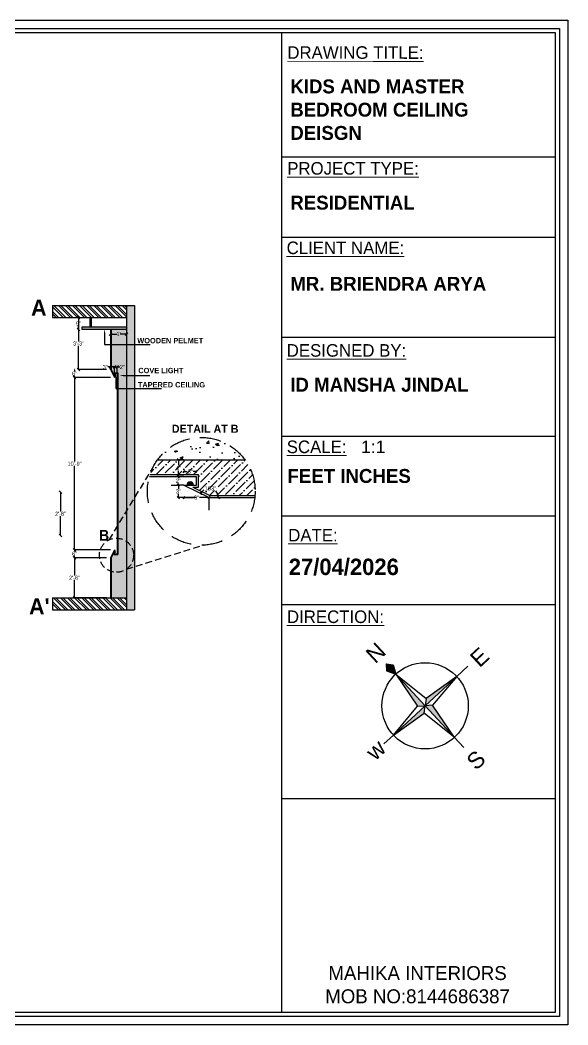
# Model space of a CAD drawing. Header units: inches. Extents: x 9636 to 21597, y -10243 to 557.
# Drawn here: x 11667 to 12077, y -5729 to -4977 of the extents above; entities that cross this region are included whole.
import ezdxf
from ezdxf import colors
from ezdxf.entities.mleader import LeaderData, LeaderLine
from ezdxf.math import Vec2, Vec3

# ---------------------------------------------------------------- set-up
doc = ezdxf.new("R2010")
doc.units = ezdxf.units.IN
doc.header["$MEASUREMENT"] = 0
doc.linetypes.add('DASHED', pattern=[0.75, 0.5, -0.25])
for name, color, linetype in [('ELE', 5, 'Continuous'), ('FUR', 42, 'Continuous'), ('IEL-HATCH-002', 7, 'Continuous')]:
    doc.layers.add(name, color=color, linetype=linetype)
doc.layers.add('FURNI', color=140, linetype='Continuous', lineweight=18)
doc.styles.add('HEMI', font='stylu.ttf')
doc.styles.add('regular', font='swissl.ttf')
doc.styles.get("Standard").update_dxf_attribs({"font": 'arial.ttf'})
doc.dimstyles.get("Standard").update_dxf_attribs({"dimtxt": 0.18, "dimasz": 0.18, "dimexe": 0.18, "dimexo": 0.0625, "dimgap": 0.09, "dimtad": 0, "dimtih": 1, "dimtoh": 1, "dimdec": 0, "dimzin": 0, "dimdsep": 46, "dimlunit": 4, "dimtxsty": 'Standard', "dimcen": 0.09, "dimadec": 0, "dimazin": 0, "dimtfac": 1, "dimtdec": 0, "dimtofl": 0, "dimtmove": 0, "dimatfit": 3, "dimfxl": 1, "dimtolj": 1, "dimtzin": 0, "dimarcsym": 0})

# ---------------------------------------------------------------- blocks, each defined once
blk = doc.blocks.new('_Oblique')
at = {"color": 0, "linetype": 'ByBlock', "lineweight": -2}
blk.add_line((-0.5, -0.5), (0.5, 0.5), dxfattribs=at)
blk = doc.blocks.new('*D179')
at = {"color": 254, "lineweight": -2, "transparency": 16777216}
for p, q in [((11710.72, -5199.41), (11710.75, -5199.41)), ((11710.72, -5208.41), (11710.75, -5208.41))]:
    blk.add_line(p, q, dxfattribs=at)
at = {"color": 5, "lineweight": -2, "transparency": 16777216}
for p, q in [((11710.93, -5199.41), (11710.93, -5202.27)), ((11710.93, -5208.41), (11710.93, -5205.55))]:
    blk.add_line(p, q, dxfattribs=at)
at = {"layer": 'Defpoints', "color": 0, "transparency": 16777216}
for p in [(11710.93, -5199.41), (11713.72, -5199.41), (11713.72, -5208.41)]:
    blk.add_point(p, dxfattribs=at)
at = {"color": 5, "lineweight": -2, "transparency": 16777216, "xscale": 2, "yscale": 2, "zscale": 2}
for p, rotation in [((11710.93, -5199.41), 90), ((11710.93, -5208.41), 270)]:
    blk.add_blockref('_Oblique', p, dxfattribs=dict(at, rotation=rotation))
at = {"color": 5, "transparency": 16777216, "insert": (11710.93, -5203.91), "char_height": 3, "attachment_point": 5, "style": 'HEMI'}
blk.add_mtext('\\A1;9"', dxfattribs=at)
blk = doc.blocks.new('*D180')
at = {"color": 254, "lineweight": -2, "transparency": 16777216}
for p, q in [((11710.72, -5199.41), (11710.75, -5199.41)), ((11731.85, -5238.41), (11710.75, -5238.41))]:
    blk.add_line(p, q, dxfattribs=at)
at = {"color": 5, "lineweight": -2, "transparency": 16777216}
for p, q in [((11710.93, -5199.41), (11710.93, -5217.26)), ((11710.93, -5238.41), (11710.93, -5220.55))]:
    blk.add_line(p, q, dxfattribs=at)
at = {"layer": 'Defpoints', "color": 0, "transparency": 16777216}
for p in [(11713.72, -5199.41), (11710.93, -5238.41), (11734.85, -5238.41)]:
    blk.add_point(p, dxfattribs=at)
at = {"color": 5, "lineweight": -2, "transparency": 16777216, "xscale": 2, "yscale": 2, "zscale": 2}
for p, rotation in [((11710.93, -5199.41), 90), ((11710.93, -5238.41), 270)]:
    blk.add_blockref('_Oblique', p, dxfattribs=dict(at, rotation=rotation))
at = {"color": 5, "transparency": 16777216, "insert": (11710.93, -5218.91), "char_height": 3, "attachment_point": 5, "style": 'HEMI'}
blk.add_mtext('\\A1;3\'-3"', dxfattribs=at)
blk = doc.blocks.new('*D181')
at = {"color": 0, "lineweight": -2, "transparency": 16777216}
for p, q in [((11707.97, -5238.41), (11707.75, -5238.41)), ((11707.97, -5244.41), (11707.75, -5244.41))]:
    blk.add_line(p, q, dxfattribs=at)
at = {"color": 5, "lineweight": -2, "transparency": 16777216}
for p, q in [((11707.93, -5238.59), (11707.93, -5239.76)), ((11707.93, -5244.23), (11707.93, -5243.05))]:
    blk.add_line(p, q, dxfattribs=at)
at = {"color": 5, "transparency": 16777216}
for points in [[(11707.9, -5238.59), (11707.96, -5238.59), (11707.93, -5238.41)], [(11707.9, -5244.23), (11707.96, -5244.23), (11707.93, -5244.41)]]:
    blk.add_solid(points, dxfattribs=at)
at = {"layer": 'Defpoints', "color": 0, "transparency": 16777216}
for p in [(11734.85, -5238.41), (11707.93, -5244.41), (11737.85, -5244.41)]:
    blk.add_point(p, dxfattribs=at)
at = {"color": 5, "transparency": 16777216, "insert": (11707.93, -5241.41), "char_height": 3, "attachment_point": 5, "style": 'HEMI'}
blk.add_mtext('\\A1;6"', dxfattribs=at)
blk = doc.blocks.new('*D182')
at = {"color": 254, "lineweight": -2, "transparency": 16777216}
for p, q in [((11734.85, -5244.41), (11707.75, -5244.41)), ((11734.85, -5373.41), (11707.75, -5373.41))]:
    blk.add_line(p, q, dxfattribs=at)
at = {"color": 5, "lineweight": -2, "transparency": 16777216}
for p, q in [((11707.93, -5244.41), (11707.93, -5307.26)), ((11707.93, -5373.41), (11707.93, -5310.56))]:
    blk.add_line(p, q, dxfattribs=at)
at = {"layer": 'Defpoints', "color": 0, "transparency": 16777216}
for p in [(11737.85, -5244.41), (11707.93, -5373.41), (11737.85, -5373.41)]:
    blk.add_point(p, dxfattribs=at)
at = {"color": 5, "lineweight": -2, "transparency": 16777216, "xscale": 2, "yscale": 2, "zscale": 2}
for p, rotation in [((11707.93, -5244.41), 90), ((11707.93, -5373.41), 270)]:
    blk.add_blockref('_Oblique', p, dxfattribs=dict(at, rotation=rotation))
at = {"color": 5, "transparency": 16777216, "insert": (11707.93, -5308.91), "char_height": 3, "attachment_point": 5, "style": 'HEMI'}
blk.add_mtext('\\A1;10\'-9"', dxfattribs=at)
blk = doc.blocks.new('*D183')
at = {"color": 254, "lineweight": -2, "transparency": 16777216}
for p, q in [((11734.85, -5373.41), (11707.75, -5373.41)), ((11731.85, -5379.41), (11707.75, -5379.41))]:
    blk.add_line(p, q, dxfattribs=at)
at = {"color": 5, "lineweight": -2, "transparency": 16777216}
for p, q in [((11707.93, -5373.41), (11707.93, -5374.76)), ((11707.93, -5379.41), (11707.93, -5378.05))]:
    blk.add_line(p, q, dxfattribs=at)
at = {"layer": 'Defpoints', "color": 0, "transparency": 16777216}
for p in [(11737.85, -5373.41), (11707.93, -5379.41), (11734.85, -5379.41)]:
    blk.add_point(p, dxfattribs=at)
at = {"color": 5, "lineweight": -2, "transparency": 16777216, "xscale": 2, "yscale": 2, "zscale": 2}
for p, rotation in [((11707.93, -5373.41), 90), ((11707.93, -5379.41), 270)]:
    blk.add_blockref('_Oblique', p, dxfattribs=dict(at, rotation=rotation))
at = {"color": 5, "transparency": 16777216, "insert": (11707.93, -5376.41), "char_height": 3, "attachment_point": 5, "style": 'HEMI'}
blk.add_mtext('\\A1;6"', dxfattribs=at)
blk = doc.blocks.new('*D184')
at = {"color": 254, "lineweight": -2, "transparency": 16777216}
for p, q in [((11731.85, -5379.41), (11707.75, -5379.41)), ((11731.85, -5409.41), (11707.75, -5409.41))]:
    blk.add_line(p, q, dxfattribs=at)
at = {"color": 5, "lineweight": -2, "transparency": 16777216}
for p, q in [((11707.93, -5379.41), (11707.93, -5392.76)), ((11707.93, -5409.41), (11707.93, -5396.05))]:
    blk.add_line(p, q, dxfattribs=at)
at = {"layer": 'Defpoints', "color": 0, "transparency": 16777216}
for p in [(11734.85, -5379.41), (11707.93, -5409.41), (11734.85, -5409.41)]:
    blk.add_point(p, dxfattribs=at)
at = {"color": 5, "lineweight": -2, "transparency": 16777216, "xscale": 2, "yscale": 2, "zscale": 2}
for p, rotation in [((11707.93, -5379.41), 90), ((11707.93, -5409.41), 270)]:
    blk.add_blockref('_Oblique', p, dxfattribs=dict(at, rotation=rotation))
at = {"color": 5, "transparency": 16777216, "insert": (11707.93, -5394.41), "char_height": 3, "attachment_point": 5, "style": 'HEMI'}
blk.add_mtext('\\A1;2\'-6"', dxfattribs=at)
blk = doc.blocks.new('*D185')
at = {"color": 254, "lineweight": -2, "transparency": 16777216}
for p, q in [((11737.85, -5241.41), (11737.85, -5236.26)), ((11739.85, -5241.41), (11739.85, -5236.26))]:
    blk.add_line(p, q, dxfattribs=at)
at = {"color": 5, "lineweight": -2, "transparency": 16777216}
for p, q in [((11737.85, -5236.44), (11739.85, -5236.44)), ((11739.85, -5236.44), (11741.85, -5236.44))]:
    blk.add_line(p, q, dxfattribs=at)
at = {"layer": 'Defpoints', "color": 0, "transparency": 16777216}
for p in [(11739.85, -5236.44), (11737.85, -5244.41), (11739.85, -5244.41)]:
    blk.add_point(p, dxfattribs=at)
at = {"color": 5, "lineweight": -2, "transparency": 16777216, "xscale": 2, "yscale": 2, "zscale": 2, "rotation": 180}
blk.add_blockref('_Oblique', (11737.85, -5236.44), dxfattribs=at)
at = {"color": 5, "lineweight": -2, "transparency": 16777216, "xscale": 2, "yscale": 2, "zscale": 2}
blk.add_blockref('_Oblique', (11739.85, -5236.44), dxfattribs=at)
at = {"color": 5, "transparency": 16777216, "insert": (11743.72, -5236.44), "char_height": 3, "attachment_point": 5, "style": 'HEMI'}
blk.add_mtext('\\A1;2"', dxfattribs=at)
blk = doc.blocks.new('*D186')
at = {"color": 254, "lineweight": -2, "transparency": 16777216}
for p, q in [((11734.85, -5211.41), (11734.85, -5212.02)), ((11746.85, -5211.41), (11746.85, -5212.02))]:
    blk.add_line(p, q, dxfattribs=at)
at = {"color": 5, "lineweight": -2, "transparency": 16777216}
for p, q in [((11734.85, -5211.84), (11739.72, -5211.84)), ((11746.85, -5211.84), (11741.99, -5211.84))]:
    blk.add_line(p, q, dxfattribs=at)
at = {"layer": 'Defpoints', "color": 0, "transparency": 16777216}
for p in [(11734.85, -5208.41), (11746.85, -5208.41), (11746.85, -5211.84)]:
    blk.add_point(p, dxfattribs=at)
at = {"color": 5, "lineweight": -2, "transparency": 16777216, "xscale": 2, "yscale": 2, "zscale": 2, "rotation": 180}
blk.add_blockref('_Oblique', (11734.85, -5211.84), dxfattribs=at)
at = {"color": 5, "lineweight": -2, "transparency": 16777216, "xscale": 2, "yscale": 2, "zscale": 2}
blk.add_blockref('_Oblique', (11746.85, -5211.84), dxfattribs=at)
at = {"color": 5, "transparency": 16777216, "insert": (11740.85, -5211.84), "char_height": 3, "attachment_point": 5, "style": 'HEMI'}
blk.add_mtext("\\A1;1'", dxfattribs=at)
blk = doc.blocks.new('*D189')
at = {"color": 254, "lineweight": -2, "transparency": 16777216}
for p, q in [((12491.2, -4851.76), (12492.7, -4851.76)), ((12491.2, -4853.76), (12492.7, -4853.76))]:
    blk.add_line(p, q, dxfattribs=at)
at = {"color": 5, "lineweight": -2, "transparency": 16777216}
for p, q in [((12492.88, -4851.76), (12492.88, -4852.16)), ((12492.88, -4853.76), (12492.88, -4853.36))]:
    blk.add_line(p, q, dxfattribs=at)
at = {"layer": 'Defpoints', "color": 0, "transparency": 16777216}
for p in [(12492.88, -4851.76), (12494.2, -4851.76), (12494.2, -4853.76)]:
    blk.add_point(p, dxfattribs=at)
at = {"color": 5, "lineweight": -2, "transparency": 16777216, "xscale": 0.5, "yscale": 0.5, "zscale": 0.5}
for p, rotation in [((12492.88, -4851.76), 90), ((12492.88, -4853.76), 270)]:
    blk.add_blockref('_Oblique', p, dxfattribs=dict(at, rotation=rotation))
at = {"color": 5, "transparency": 16777216, "insert": (12492.88, -4852.76), "char_height": 1, "attachment_point": 5, "style": 'HEMI'}
blk.add_mtext('\\A1;2"', dxfattribs=at)
blk = doc.blocks.new('*D191')
at = {"color": 254, "lineweight": -2, "transparency": 16777216}
for p, q in [((12494.2, -4853.76), (12492.7, -4853.76)), ((12497.2, -4856.76), (12492.7, -4856.76))]:
    blk.add_line(p, q, dxfattribs=at)
at = {"color": 5, "lineweight": -2, "transparency": 16777216}
for p, q in [((12492.88, -4853.76), (12492.88, -4854.65)), ((12492.88, -4856.76), (12492.88, -4855.86))]:
    blk.add_line(p, q, dxfattribs=at)
at = {"layer": 'Defpoints', "color": 0, "transparency": 16777216}
for p in [(12497.2, -4853.76), (12492.88, -4856.76), (12500.2, -4856.76)]:
    blk.add_point(p, dxfattribs=at)
at = {"color": 5, "lineweight": -2, "transparency": 16777216, "xscale": 0.5, "yscale": 0.5, "zscale": 0.5}
for p, rotation in [((12492.88, -4853.76), 90), ((12492.88, -4856.76), 270)]:
    blk.add_blockref('_Oblique', p, dxfattribs=dict(at, rotation=rotation))
at = {"color": 5, "transparency": 16777216, "insert": (12492.88, -4855.26), "char_height": 1, "attachment_point": 5, "style": 'HEMI'}
blk.add_mtext('\\A1;3"', dxfattribs=at)
blk = doc.blocks.new('*D203')
at = {"color": 254, "lineweight": -2, "transparency": 16777216}
for p, q in [((12494.2, -4850.76), (12494.2, -4850.4)), ((12497.2, -4850.76), (12497.2, -4850.4))]:
    blk.add_line(p, q, dxfattribs=at)
at = {"color": 5, "lineweight": -2, "transparency": 16777216}
for p, q in [((12494.2, -4850.58), (12494.99, -4850.58)), ((12497.2, -4850.58), (12496.41, -4850.58))]:
    blk.add_line(p, q, dxfattribs=at)
at = {"layer": 'Defpoints', "color": 0, "transparency": 16777216}
for p in [(12497.2, -4850.58), (12494.2, -4853.76), (12497.2, -4853.76)]:
    blk.add_point(p, dxfattribs=at)
at = {"color": 5, "lineweight": -2, "transparency": 16777216, "xscale": 0.5, "yscale": 0.5, "zscale": 0.5, "rotation": 180}
blk.add_blockref('_Oblique', (12494.2, -4850.58), dxfattribs=at)
at = {"color": 5, "lineweight": -2, "transparency": 16777216, "xscale": 0.5, "yscale": 0.5, "zscale": 0.5}
blk.add_blockref('_Oblique', (12497.2, -4850.58), dxfattribs=at)
at = {"color": 5, "transparency": 16777216, "insert": (12495.7, -4850.58), "char_height": 1, "attachment_point": 5, "style": 'HEMI'}
blk.add_mtext('\\A1;3"', dxfattribs=at)
blk = doc.blocks.new('*D192')
at = {"color": 5, "lineweight": -2, "transparency": 16777216}
for start, end in [(125.0613, 153.4349), (360, 45.5942)]:
    blk.add_arc((12500.2, -4856.76), 2.22, start, end, dxfattribs=at)
at = {"layer": 'Defpoints', "color": 0, "transparency": 16777216}
for p in [(12494.2, -4853.76), (12501.59, -4855.03), (12500.2, -4856.76), (12500.2, -4856.76), (12511.03, -4856.76)]:
    blk.add_point(p, dxfattribs=at)
at = {"color": 5, "lineweight": -2, "transparency": 16777216, "xscale": 0.5, "yscale": 0.5, "zscale": 0.5}
for p, rotation in [((12498.22, -4855.76), 243.4349488229096), ((12502.42, -4856.76), 269.9999999999996)]:
    blk.add_blockref('_Oblique', p, dxfattribs=dict(at, rotation=rotation))
at = {"color": 5, "transparency": 16777216, "insert": (12500.52, -4854.56), "char_height": 1, "attachment_point": 5, "style": 'HEMI'}
blk.add_mtext('\\A1;153°', dxfattribs=at)
blk = doc.blocks.new('*D204')
at = {"color": 254, "lineweight": -2, "transparency": 16777216}
for p, q in [((12494.2, -4856.76), (12494.2, -4856.94)), ((12500.2, -4859.76), (12500.2, -4856.94))]:
    blk.add_line(p, q, dxfattribs=at)
at = {"color": 5, "lineweight": -2, "transparency": 16777216}
for p, q in [((12494.2, -4856.76), (12496.5, -4856.76)), ((12500.2, -4856.76), (12497.9, -4856.76))]:
    blk.add_line(p, q, dxfattribs=at)
at = {"layer": 'Defpoints', "color": 0, "transparency": 16777216}
for p in [(12494.2, -4853.76), (12500.2, -4856.76), (12500.2, -4856.76)]:
    blk.add_point(p, dxfattribs=at)
at = {"color": 5, "lineweight": -2, "transparency": 16777216, "xscale": 0.5, "yscale": 0.5, "zscale": 0.5, "rotation": 180}
blk.add_blockref('_Oblique', (12494.2, -4856.76), dxfattribs=at)
at = {"color": 5, "lineweight": -2, "transparency": 16777216, "xscale": 0.5, "yscale": 0.5, "zscale": 0.5}
blk.add_blockref('_Oblique', (12500.2, -4856.76), dxfattribs=at)
at = {"color": 5, "transparency": 16777216, "insert": (12497.2, -4856.76), "char_height": 1, "attachment_point": 5, "style": 'HEMI'}
blk.add_mtext('\\A1;6"', dxfattribs=at)
blk = doc.blocks.new('*D190')
at = {"color": 254, "lineweight": -2, "transparency": 16777216}
for p, q in [((12494.2, -4847.76), (12492.7, -4847.76)), ((12494.2, -4851.76), (12492.7, -4851.76))]:
    blk.add_line(p, q, dxfattribs=at)
at = {"color": 5, "lineweight": -2, "transparency": 16777216}
for p, q in [((12492.88, -4847.76), (12492.88, -4849.14)), ((12492.88, -4851.76), (12492.88, -4850.37))]:
    blk.add_line(p, q, dxfattribs=at)
at = {"layer": 'Defpoints', "color": 0, "transparency": 16777216}
for p in [(12492.88, -4847.76), (12497.2, -4847.76), (12497.2, -4851.76)]:
    blk.add_point(p, dxfattribs=at)
at = {"color": 5, "lineweight": -2, "transparency": 16777216, "xscale": 0.5, "yscale": 0.5, "zscale": 0.5}
for p, rotation in [((12492.88, -4847.76), 90), ((12492.88, -4851.76), 270)]:
    blk.add_blockref('_Oblique', p, dxfattribs=dict(at, rotation=rotation))
at = {"color": 5, "transparency": 16777216, "insert": (12492.88, -4849.76), "char_height": 1, "attachment_point": 5, "style": 'HEMI'}
blk.add_mtext('\\A1;4"', dxfattribs=at)
blk = doc.blocks.new('*D188')
at = {"color": 254, "lineweight": -2, "transparency": 16777216}
for p, q in [((11697.35, -5330.34), (11697.64, -5330.34)), ((11697.35, -5362.68), (11697.64, -5362.68))]:
    blk.add_line(p, q, dxfattribs=at)
at = {"color": 5, "lineweight": -2, "transparency": 16777216}
for p, q in [((11697.46, -5330.34), (11697.46, -5344.87)), ((11697.46, -5362.68), (11697.46, -5348.15))]:
    blk.add_line(p, q, dxfattribs=at)
at = {"layer": 'Defpoints', "color": 0, "transparency": 16777216}
for p in [(11694.35, -5330.34), (11694.35, -5362.68), (11697.46, -5362.68)]:
    blk.add_point(p, dxfattribs=at)
at = {"color": 5, "lineweight": -2, "transparency": 16777216, "xscale": 2, "yscale": 2, "zscale": 2}
for p, rotation in [((11697.46, -5330.34), 90), ((11697.46, -5362.68), 270)]:
    blk.add_blockref('_Oblique', p, dxfattribs=dict(at, rotation=rotation))
at = {"color": 5, "transparency": 16777216, "insert": (11697.46, -5346.51), "char_height": 3, "attachment_point": 5, "style": 'HEMI'}
blk.add_mtext('\\A1;2\'-8"', dxfattribs=at)
blk = doc.blocks.new('*D205')
at = {"color": 5, "lineweight": -2, "transparency": 16777216}
for p, q in [((11734.85, -5236.44), (11732.85, -5236.44)), ((11737.85, -5236.44), (11734.85, -5236.44))]:
    blk.add_line(p, q, dxfattribs=at)
at = {"color": 254, "lineweight": -2, "transparency": 16777216}
for p, q in [((11734.85, -5238.41), (11734.85, -5236.26)), ((11737.85, -5238.41), (11737.85, -5236.26))]:
    blk.add_line(p, q, dxfattribs=at)
at = {"layer": 'Defpoints', "color": 0, "transparency": 16777216}
for p in [(11734.85, -5236.44), (11734.85, -5241.41), (11737.85, -5241.41)]:
    blk.add_point(p, dxfattribs=at)
at = {"color": 5, "lineweight": -2, "transparency": 16777216, "xscale": 2, "yscale": 2, "zscale": 2, "rotation": 180}
blk.add_blockref('_Oblique', (11734.85, -5236.44), dxfattribs=at)
at = {"color": 5, "lineweight": -2, "transparency": 16777216, "xscale": 2, "yscale": 2, "zscale": 2}
blk.add_blockref('_Oblique', (11737.85, -5236.44), dxfattribs=at)
at = {"color": 5, "transparency": 16777216, "insert": (11730.9, -5236.44), "char_height": 3, "attachment_point": 5, "style": 'HEMI'}
blk.add_mtext('\\A1;3"', dxfattribs=at)
blk = doc.blocks.new('A$C470D500B')
at = {"layer": 'ELE', "true_color": 0xed1f24}
h = blk.add_hatch(color=240, dxfattribs=at)
h.paths.add_polyline_path([(25.36, 49.16), (23.85, 47.28), (25.36, 44.35)])
h.paths.add_polyline_path([(25.36, 44.35), (26.88, 47.28), (25.36, 49.16)])
at = {"layer": 'ELE', "true_color": 0x000000}
h = blk.add_hatch(color=18, dxfattribs=at)
h.paths.add_polyline_path([(27.34, 28.11), (25.36, 29.71), (25.36, 15.08)])
h.paths.add_polyline_path([(40, 29.71), (27.34, 31.31), (25.36, 29.71)])
h.paths.add_polyline_path([(25.36, 44.35), (23.38, 31.31), (25.36, 29.71)])
h.paths.add_polyline_path([(23.38, 28.11), (25.36, 29.71), (10.73, 29.71)])
at = {"layer": 'ELE', "color": 240, "true_color": 0xed1f24}
for p, q in [((25.36, 49.16), (23.85, 47.28)), ((25.36, 49.16), (26.88, 47.28)), ((25.36, 44.35), (25.36, 49.16)), ((23.85, 47.28), (25.36, 44.35)), ((26.88, 47.28), (25.36, 44.35))]:
    blk.add_line(p, q, dxfattribs=at)
at = {"layer": 'ELE', "color": 18, "true_color": 0x000000}
for p, q in [((25.36, 44.35), (23.38, 31.31)), ((25.36, 29.71), (25.36, 44.35)), ((25.36, 44.35), (27.34, 31.31)), ((10.73, 29.71), (23.38, 31.31)), ((23.38, 31.31), (25.36, 29.71)), ((27.34, 31.31), (25.36, 29.71)), ((40, 29.71), (27.34, 31.31)), ((10.73, 29.71), (6.3, 29.71)), ((10.73, 29.71), (6.3, 29.71)), ((25.36, 29.71), (10.73, 29.71)), ((10.73, 29.71), (23.38, 28.11)), ((23.38, 28.11), (25.36, 29.71)), ((25.36, 15.08), (23.38, 28.11)), ((25.36, 29.71), (25.36, 15.08)), ((27.34, 28.11), (25.36, 29.71)), ((25.36, 29.71), (40, 29.71)), ((25.36, 15.08), (27.34, 28.11)), ((40, 29.71), (27.34, 28.11)), ((40, 29.71), (45.12, 29.71)), ((40, 29.71), (45.12, 29.71)), ((25.36, 15.08), (25.36, 10.4))]:
    blk.add_line(p, q, dxfattribs=at)
blk.add_circle((25.36, 29.71), 14.63, dxfattribs=at)
at = {"layer": 'ELE', "color": 240, "true_color": 0xed1f24}
blk.add_text('N', height=5.54, dxfattribs=at).set_placement((22.5, 51.52))
at = {"layer": 'ELE', "color": 18, "true_color": 0x000000}
for s, p in [('w', (0.11, 27.33)), ('E', (47.54, 26.51)), ('S', (22.95, 1.72))]:
    blk.add_text(s, height=5.54, dxfattribs=at).set_placement(p)
blk = doc.blocks.new('hzrf')
at = {"layer": 'IEL-HATCH-002', "true_color": 0x636466, "transparency": 33554687}
h = blk.add_hatch(dxfattribs=at)
h.set_pattern_fill('AR-CONC', color=251)
h.set_pattern_definition([(50, (-9132.9086, -2980.095), (7.1726018, -0.6275213), [0.75, -8.25]), (355, (-9132.9086, -2980.095), (-1.3875133, 7.5219213), [0.6, -6.6]), (100.451444, (-9132.311, -2980.147), (5.7850885, 6.8944), [0.637402, -7.011421]), (46.1842, (-9132.909, -2978.095), (10.6724133, -1.6551928), [1.125, -12.375]), (96.635635, (-9132.019, -2978.233), (9.3466195, 9.741186), [0.9561034, -10.5171376]), (351.184164, (-9132.909, -2978.095), (9.3466195, 9.741186), [0.9, -9.9]), (21, (-9131.9086, -2978.595), (5.9690705, -4.0261889), [0.75, -8.25]), (326, (-9131.9086, -2978.595), (2.4331533, 7.2515005), [0.6, -6.6]), (71.451445, (-9131.411, -2978.93), (8.4022238, 3.2253115), [0.637402, -7.011421]), (37.5, (-9132.9086, -2980.0948), (0.12159855, 3.32893854), [0, -6.52, 0, -6.7, 0, -6.625]), (7.5, (-9132.9086, -2980.0948), (2.6306954, 3.9441171), [0, -3.82, 0, -6.37, 0, -2.525]), (327.5, (-9135.1386, -2980.0948), (5.33822436, -0.22554872), [0, -2.5, 0, -7.8, 0, -10.35]), (317.5, (-9136.1386, -2980.0948), (5.8318617, 1.0010498), [0, -3.25, 0, -5.18, 0, -7.35])])
edge = h.paths.add_edge_path()
edge.add_arc((12498.32, -4855.26), 12.8, 35.8602, 144.1398)
edge.add_line((12487.94, -4847.76), (12508.7, -4847.76))
at = {"layer": 'IEL-HATCH-002', "true_color": 0xafd9aa, "transparency": 33554687}
h = blk.add_hatch(dxfattribs=at)
h.set_pattern_fill('ANSI36', color=9, scale=10)
h.set_pattern_definition([(45, (-9132.9086, -2980.0948), (0.66291261, 2.43067956), [3.125, -0.625, 0, -0.625])])
edge = h.paths.add_edge_path()
edge.add_arc((12498.32, -4855.26), 12.8, 144.1398, 161.7941)
edge.add_line((12486.16, -4851.26), (12497.7, -4851.26))
edge.add_line((12497.7, -4851.26), (12497.7, -4854.26))
edge.add_line((12497.7, -4854.26), (12496.32, -4854.26))
edge.add_line((12496.32, -4854.26), (12500.32, -4856.26))
edge.add_line((12500.32, -4856.26), (12511.08, -4856.26))
edge.add_arc((12498.32, -4855.26), 12.8, 355.5202, 395.8602)
edge.add_line((12508.7, -4847.76), (12487.94, -4847.76))
at = {"layer": 'IEL-HATCH-002', "transparency": 33554687}
h = blk.add_hatch(color=256, dxfattribs=at)
h.dxf.hatch_style = 1
h.set_gradient(color1=(244, 238, 81), name='SPHERICAL')
h.paths.add_polyline_path([(12496.47, -4853.76), (12494.93, -4853.76, -1)])
for p, q in [((12487.94, -4847.76), (12508.7, -4847.76)), ((12486, -4851.76), (12497.2, -4851.76)), ((12486.16, -4851.26), (12497.7, -4851.26)), ((12497.2, -4853.76), (12497.2, -4851.76)), ((12497.7, -4854.26), (12497.7, -4851.26)), ((12494.2, -4853.76), (12500.2, -4856.76)), ((12494.2, -4853.76), (12497.2, -4853.76)), ((12496.32, -4854.26), (12500.32, -4856.26)), ((12496.32, -4854.26), (12497.7, -4854.26)), ((12500.32, -4856.26), (12511.08, -4856.26)), ((12500.2, -4856.76), (12511.03, -4856.76))]:
    blk.add_line(p, q)
at = {"color": 251, "linetype": 'DASHED', "ltscale": 10, "true_color": 0x636466}
blk.add_circle((12498.32, -4855.26), 12.8, dxfattribs=at)
blk.add_arc((12495.7, -4853.76), 0.771, 0, 180)
at = {"color": 18, "true_color": 0x000000}
for base, p1, p2, picture, middle in [((12492.88, -4847.76), (12497.2, -4851.76), (12497.2, -4847.76), '*D190', (12492.88, -4849.76)), ((12492.88, -4851.76), (12494.2, -4853.76), (12494.2, -4851.76), '*D189', (12492.88, -4852.76)), ((12492.88, -4856.76), (12497.2, -4853.76), (12500.2, -4856.76), '*D191', (12492.88, -4855.26))]:
    dim = blk.add_linear_dim(base=base, p1=p1, p2=p2, angle=90, dimstyle='Standard', override={"dimtxt": 1, "dimasz": 0.5, "dimexo": 3, "dimtxsty": 'HEMI', "dimblk": 'Oblique', "dimcen": 0, "dimclrd": 5, "dimclre": 254, "dimclrt": 5, "dimldrblk": 'Oblique', "dimfxl": 0.03937, "dimarcsym": 1}, dxfattribs=at)
    dim.commit()
    dim.dimension.update_dxf_attribs({"geometry": picture, "text_midpoint": middle})
for base, p2, picture, middle in [((12497.2, -4850.58), (12497.2, -4853.76), '*D203', (12495.7, -4850.58)), ((12500.2, -4856.76), (12500.2, -4856.76), '*D204', (12497.2, -4856.76))]:
    dim = blk.add_linear_dim(base=base, p1=(12494.2, -4853.76), p2=p2, dimstyle='Standard', override={"dimtxt": 1, "dimasz": 0.5, "dimexo": 3, "dimtxsty": 'HEMI', "dimblk": 'Oblique', "dimcen": 0, "dimclrd": 5, "dimclre": 254, "dimclrt": 5, "dimldrblk": 'Oblique', "dimfxl": 0.03937, "dimarcsym": 1}, dxfattribs=at)
    dim.commit()
    dim.dimension.update_dxf_attribs({"geometry": picture, "text_midpoint": middle})
dim = blk.add_angular_dim_2l(base=(12501.59, -4855.03), line1=((12500.2, -4856.76), (12511.03, -4856.76)), line2=((12494.2, -4853.76), (12500.2, -4856.76)), dimstyle='Standard', override={"dimtxt": 1, "dimasz": 0.5, "dimexo": 3, "dimtxsty": 'HEMI', "dimblk": 'Oblique', "dimcen": 0, "dimclrd": 5, "dimclre": 254, "dimclrt": 5, "dimldrblk": 'Oblique', "dimfxl": 0.03937, "dimarcsym": 1}, dxfattribs=at)
dim.commit()
dim.dimension.update_dxf_attribs({"geometry": '*D192', "text_midpoint": (12500.52, -4854.56), "dimtype": 130})

msp = doc.modelspace()

# ---------------------------------------------------------------- hatches: boundary and pattern name
at = {"layer": 'IEL-HATCH-002', "true_color": 0xf27172, "transparency": 33554687}
h = msp.add_hatch(dxfattribs=at)
h.set_pattern_fill('ANSI32', color=11, scale=10, angle=-90)
h.set_pattern_definition([(315, (13614.517, 16253.702), (2.6516504, 2.6516504), []), (315, (13614.517, 16251.9342), (2.6516504, 2.6516504), [])])
h.paths.add_polyline_path([(11746.85, -5199.41), (11746.85, -5190.41), (11691.45, -5190.41), (11691.45, -5199.41)])
h.paths.add_polyline_path([(11746.85, -5418.41), (11746.85, -5409.41), (11691.45, -5409.41), (11691.45, -5418.41)])
at = {"layer": 'IEL-HATCH-002', "true_color": 0x636466, "transparency": 33554687}
h = msp.add_hatch(dxfattribs=at)
h.set_pattern_fill('AR-CONC', color=251, angle=-90)
h.set_pattern_definition([(320, (13614.517, 16253.702), (-0.6275213, -7.1726018), [0.75, -8.25]), (265, (13614.517, 16253.702), (7.5219213, 1.3875133), [0.6, -6.6]), (10.451444, (13614.4646, 16253.104), (6.8944, -5.7850885), [0.637402, -7.011421]), (316.1842, (13616.517, 16253.702), (-1.6551928, -10.6724133), [1.125, -12.375]), (6.635635, (13616.379, 16252.813), (9.741186, -9.3466195), [0.9561034, -10.5171376]), (261.184164, (13616.517, 16253.702), (9.741186, -9.3466195), [0.9, -9.9]), (291, (13616.017, 16252.702), (-4.0261889, -5.9690705), [0.75, -8.25]), (236, (13616.017, 16252.702), (7.2515005, -2.4331533), [0.6, -6.6]), (341.451445, (13615.6814, 16252.2045), (3.2253115, -8.4022238), [0.637402, -7.011421]), (307.5, (13614.517, 16253.702), (3.32893854, -0.12159855), [0, -6.52, 0, -6.7, 0, -6.625]), (277.5, (13614.517, 16253.702), (3.9441171, -2.6306954), [0, -3.82, 0, -6.37, 0, -2.525]), (237.5, (13614.517, 16255.932), (-0.22554872, -5.33822436), [0, -2.5, 0, -7.8, 0, -10.35]), (227.5, (13614.517, 16256.932), (1.0010498, -5.8318617), [0, -3.25, 0, -5.18, 0, -7.35])])
h.paths.add_polyline_path([(11752.85, -5418.41), (11752.85, -5190.41), (11746.85, -5190.41), (11746.85, -5418.41)])
at = {"layer": 'IEL-HATCH-002', "transparency": 33554687}
h = msp.add_hatch(color=33, dxfattribs=at)
h.dxf.hatch_style = 1
h.paths.add_polyline_path([(11720.72, -5206.41), (11720.72, -5199.41), (11719.72, -5199.41), (11719.72, -5206.41)])
h = msp.add_hatch(color=33, dxfattribs=at)
h.dxf.hatch_style = 1
h.paths.add_polyline_path([(11746.85, -5208.41), (11746.85, -5206.41), (11713.72, -5206.41), (11713.72, -5208.41)])
at = {"layer": 'IEL-HATCH-002', "true_color": 0xafd9aa, "transparency": 33554687}
h = msp.add_hatch(dxfattribs=at)
h.set_pattern_fill('ANSI36', color=9, scale=10, angle=-90)
h.set_pattern_definition([(315, (13611.5169, 16253.702), (2.43067956, -0.66291261), [3.125, -0.625, 0, -0.625])])
h.paths.add_polyline_path([(11740.35, -5240.91), (11740.35, -5376.91), (11737.35, -5376.91), (11737.35, -5375.53), (11735.35, -5379.53), (11735.35, -5409.41), (11746.85, -5409.41), (11746.85, -5208.41), (11735.35, -5208.41), (11735.35, -5238.29), (11737.35, -5242.29), (11737.35, -5240.91)])
at = {"layer": 'IEL-HATCH-002', "transparency": 33554687}
h = msp.add_hatch(color=256, dxfattribs=at)
h.dxf.hatch_style = 1
h.set_gradient(color1=(244, 238, 81), name='SPHERICAL')
h.paths.add_polyline_path([(11737.85, -5242.14), (11737.85, -5243.68, 1)])
h = msp.add_hatch(color=256, dxfattribs=at)
h.dxf.hatch_style = 1
h.set_gradient(color1=(244, 238, 81), name='SPHERICAL')
h.paths.add_polyline_path([(11737.85, -5375.68), (11737.85, -5374.14, -1)])

# ---------------------------------------------------------------- linework, layer by layer
for p, q in [((11691.45, -5190.41), (11752.85, -5190.41)), ((11691.45, -5190.41), (11691.45, -5199.41)), ((11746.85, -5190.41), (11746.85, -5418.41)), ((11752.85, -5190.41), (11752.85, -5418.41)), ((11691.45, -5199.41), (11746.85, -5199.41)), ((11719.72, -5206.41), (11719.72, -5199.41)), ((11720.72, -5206.41), (11720.72, -5199.41)), ((11734.85, -5208.41), (11734.85, -5238.41)), ((11735.35, -5208.41), (11735.35, -5238.29)), ((11734.85, -5238.41), (11737.85, -5244.41)), ((11735.35, -5238.29), (11737.35, -5242.29)), ((11737.35, -5242.29), (11737.35, -5240.91)), ((11737.35, -5240.91), (11740.35, -5240.91)), ((11737.85, -5244.41), (11737.85, -5241.41)), ((11737.85, -5241.41), (11739.85, -5241.41)), ((11739.85, -5241.41), (11739.85, -5376.41)), ((11740.35, -5240.91), (11740.35, -5376.91)), ((11737.85, -5373.41), (11734.85, -5379.41)), ((11737.35, -5375.53), (11735.35, -5379.53)), ((11737.35, -5375.53), (11737.35, -5376.91)), ((11737.85, -5373.41), (11737.85, -5376.41)), ((11734.85, -5379.41), (11734.85, -5409.41)), ((11735.35, -5379.53), (11735.35, -5409.41)), ((11737.35, -5376.91), (11740.35, -5376.91)), ((11737.85, -5376.41), (11739.85, -5376.41)), ((11691.45, -5409.41), (11746.85, -5409.41)), ((11691.45, -5409.41), (11691.45, -5418.41)), ((11691.45, -5418.41), (11752.85, -5418.41))]:
    msp.add_line(p, q)
at = {"color": 251, "linetype": 'DASHED', "ltscale": 10, "true_color": 0x636466}
for p, q in [((11733.88, -5365.95), (11766.23, -5312.6)), ((11746.85, -5387.9), (11804.36, -5369.97))]:
    msp.add_line(p, q, dxfattribs=at)
msp.add_lwpolyline([(11746.85, -5208.41), (11713.72, -5208.41), (11713.72, -5206.41), (11746.85, -5206.41)])
msp.add_circle((11739.35, -5377.53), 12.8, dxfattribs=at)
for centre in [(11737.85, -5242.91), (11737.85, -5374.91)]:
    msp.add_arc(centre, 0.771, 270, 90)
at = {"layer": 'FURNI', "color": 18, "lineweight": 25, "true_color": 0x000000}
for p, q in [((11863.01, -4985.93), (11863.01, -5720.09)), ((11862.94, -5079.04), (12067.86, -5079.04)), ((11862.94, -5139.08), (12067.86, -5139.08)), ((11862.94, -5214.16), (12067.86, -5214.16)), ((11862.94, -5288.36), (12067.86, -5288.36)), ((11862.94, -5348.03), (12067.86, -5348.03)), ((11862.94, -5414.5), (12067.86, -5414.5)), ((11863.01, -5559.86), (12067.94, -5559.96))]:
    msp.add_line(p, q, dxfattribs=at)
for points in [[(11023.62, -5729.5), (11023.62, -4976.52), (12077.34, -4976.52), (12077.34, -5729.5)], [(11029.89, -5723.23), (11029.89, -4982.79), (12071.07, -4982.79), (12071.07, -5723.23)], [(11033.03, -5720.09), (11033.03, -4985.93), (12067.94, -4985.93), (12067.94, -5720.09)]]:
    msp.add_lwpolyline(points, close=True, dxfattribs=at)

# ---------------------------------------------------------------- block references
at = {"color": 18, "true_color": 0x000000, "xscale": 3.151972868542333, "yscale": 3.151972868542333, "zscale": 3.151972868542333}
msp.add_blockref('hzrf', (-27591.56, 9974), dxfattribs=at)
at = {"layer": 'FUR', "xscale": 2.20842809624537, "yscale": 2.20842809624537, "zscale": 2.20842809624537, "rotation": 42.77980298507691}
msp.add_blockref('A$C470D500B', (11973.87, -5576.57), dxfattribs=at)

# ---------------------------------------------------------------- texts
at = {"lineweight": 15, "attachment_point": 1, "rotation": 359.99056}
for s, insert, char_height, width, style in [('{\\LDRAWING TITLE:}', (11867.27, -4996.13), 9.4054, 104.7242, 'HEMI'), ('{\\fStylus BT|b1|i0|c0|p34;KIDS AND MASTER BEDROOM CEILING DEISGN}', (11869.46, -5020.99), 10.4505, 173.0447, 'HEMI'), ('{\\LPROJECT TYPE:}', (11867.19, -5082.92), 9.4054, 98.7963, 'HEMI'), ('{\\fStylus BT|b1|i0|c0|p34;RESIDENTIAL}', (11869.46, -5108.1), 10.4505, 138.6088, 'HEMI'), ('{\\LCLIENT NAME:}', (11866.74, -5142.48), 9.4054, 97.1796, 'HEMI'), ('{\\fStylus BT|b1|i0|c0|p34;MR. BRIENDRA ARYA}', (11869.46, -5168.92), 10.4505, 172.6775, 'HEMI'), ('{\\LDESIGNED BY:}', (11866.82, -5219.34), 9.4054, 99.3572, 'HEMI'), ('{\\fStylus BT|b1|i0|c0|p34;ID MANSHA JINDAL}', (11869.46, -5244.53), 10.4505, 138.6088, 'HEMI'), ('{\\LSCALE:}', (11866.82, -5291.61), 9.405, 72.7507, 'HEMI'), ('1:1', (11922.47, -5291.61), 9.405, 37.3943, 'regular'), ('{\\fStylus BT|b1|i0|c0|p34;FEET INCHES}', (11867.32, -5312.89), 10.4505, 138.6088, 'HEMI'), ('{\\LDATE:}', (11867.91, -5357.79), 9.405, 72.7507, 'HEMI'), ('{\\fStylus BT|b1|i0|c0|p34;27/04/2026}', (11868.33, -5380.08), 12.3173, 95.2742, 'HEMI'), ('{\\LDIRECTION:}', (11866.98, -5418.93), 9.4054, 72.7507, 'HEMI'), ('\\pxqc;MAHIKA INTERIORS\\PMOB NO:8144686387', (11876.18, -5685.4), 10.4505, 177.1916, 'HEMI')]:
    msp.add_mtext(s, dxfattribs=dict(at, insert=insert, char_height=char_height, width=width, style=style))
at = {"color": 5, "lineweight": 15, "attachment_point": 3, "rotation": 0.00944, "style": 'HEMI'}
for s, insert, char_height, width in [('\\pxqc;{\\fStylus BT|b1|i0|c0|p34;A}', (11689.01, -5186.07), 12, 15.688), ('\\pxqc;{\\fStylus BT|b1|i0|c0|p34;WOODEN PELMET}', (11820.93, -5214.72), 4, 82.6429), ('\\pxqc;{\\fStylus BT|b1|i0|c0|p34;COVE LIGHT}', (11813.86, -5237.12), 4, 82.6429), ('\\pxqc;{\\fStylus BT|b1|i0|c0|p34;TAPERED CEILING}', (11821.79, -5247.78), 4, 82.6429), ('\\pxqc;{\\fStylus BT|b1|i0|c0|p34;DETAIL AT B}', (11847.06, -5279.76), 6, 82.6429), ('\\pxqc;{\\fStylus BT|b1|i0|c0|p34;B}', (11734.12, -5358.63), 8, 8.2076), ("\\pxqc;{\\fStylus BT|b1|i0|c0|p34;A'}", (11689.41, -5409.81), 12, 15.688)]:
    msp.add_mtext(s, dxfattribs=dict(at, insert=insert, char_height=char_height, width=width))

# ---------------------------------------------------------------- dimensions: what is measured, and where the dimension line sits
at = {"color": 18, "true_color": 0x000000}
for base, p1, p2, angle, picture, middle in [((11710.93, -5238.41), (11713.72, -5199.41), (11734.85, -5238.41), 270, '*D180', (11710.93, -5218.91)), ((11710.93, -5199.41), (11713.72, -5208.41), (11713.72, -5199.41), 270, '*D179', (11710.93, -5203.91)), ((11707.93, -5373.41), (11737.85, -5244.41), (11737.85, -5373.41), 270, '*D182', (11707.93, -5308.91)), ((11697.46, -5362.68), (11694.35, -5330.34), (11694.35, -5362.68), 90, '*D188', (11697.46, -5346.51)), ((11707.93, -5379.41), (11737.85, -5373.41), (11734.85, -5379.41), 270, '*D183', (11707.93, -5376.41)), ((11707.93, -5409.41), (11734.85, -5379.41), (11734.85, -5409.41), 270, '*D184', (11707.93, -5394.41))]:
    dim = msp.add_linear_dim(base=base, p1=p1, p2=p2, angle=angle, dimstyle='Standard', override={"dimtxt": 3, "dimasz": 2, "dimexo": 3, "dimtxsty": 'HEMI', "dimblk": 'Oblique', "dimcen": 0, "dimclrd": 5, "dimclre": 254, "dimclrt": 5, "dimldrblk": 'Oblique', "dimfxl": 0.03937, "dimarcsym": 1}, dxfattribs=at)
    dim.commit()
    dim.dimension.update_dxf_attribs({"geometry": picture, "text_midpoint": middle})
for base, p1, p2, picture, middle in [((11746.85, -5211.84), (11734.85, -5208.41), (11746.85, -5208.41), '*D186', (11740.85, -5211.84)), ((11734.85, -5236.44), (11737.85, -5241.41), (11734.85, -5241.41), '*D205', (11730.9, -5236.44)), ((11739.85, -5236.44), (11737.85, -5244.41), (11739.85, -5244.41), '*D185', (11743.72, -5236.44))]:
    dim = msp.add_linear_dim(base=base, p1=p1, p2=p2, dimstyle='Standard', override={"dimtxt": 3, "dimasz": 2, "dimexo": 3, "dimtxsty": 'HEMI', "dimblk": 'Oblique', "dimcen": 0, "dimclrd": 5, "dimclre": 254, "dimclrt": 5, "dimldrblk": 'Oblique', "dimfxl": 0.03937, "dimarcsym": 1}, dxfattribs=at)
    dim.commit()
    dim.dimension.update_dxf_attribs({"geometry": picture, "text_midpoint": middle})
dim = msp.add_linear_dim(base=(11707.93, -5244.41), p1=(11734.85, -5238.41), p2=(11737.85, -5244.41), angle=270, dimstyle='Standard', override={"dimtxt": 3, "dimtxsty": 'HEMI', "dimclrd": 5, "dimclrt": 5, "dimtmove": 1, "dimfxl": 0.03937, "dimfxlon": 1, "dimarcsym": 1})
dim.commit()
dim.dimension.update_dxf_attribs({"geometry": '*D181', "text_midpoint": (11707.93, -5241.41)})

# ---------------------------------------------------------------- leaders
at = {"color": 5}
ml = msp.add_multileader_mtext('Standard', dxfattribs=at)
ml.set_content('', color=5)
ml.set_leader_properties()
ml.build(insert=Vec2(0, 0))
ml.multileader.update_dxf_attribs({"text_right_attachment_type": 6, "dogleg_length": 0.36, "arrow_head_size": 3})
ctx = ml.context
ctx.base_point, ctx.char_height, ctx.arrow_head_size, ctx.landing_gap_size, ctx.plane_origin = Vec3(11764.46, -5219.7), 0.18, 3, 0.09, Vec3(11730.41, -5208.2)
ctx.right_attachment = 6
notes = []
notes.append((ctx, [(0, (1, 1, 0), (11730.41, -5219.7), (1, 0), 34.05, [(0, [(11730.41, -5208.2)], 0, [])])]))
ctx.mtext.insert, ctx.mtext.flow_direction = Vec3(11764.55, -5219.61), 5
ml = msp.add_multileader_mtext('Standard', dxfattribs=at)
ml.set_content('', color=5)
ml.set_leader_properties()
ml.build(insert=Vec2(0, 0))
ml.multileader.update_dxf_attribs({"text_right_attachment_type": 6, "dogleg_length": 0.36, "arrow_head_size": 3})
ctx = ml.context
ctx.base_point, ctx.char_height, ctx.arrow_head_size, ctx.landing_gap_size, ctx.plane_origin = Vec3(11772.91, -5252.67), 0.18, 3, 0.09, Vec3(11738.87, -5241.17)
ctx.right_attachment = 6
notes.append((ctx, [(0, (1, 1, 0), (11738.87, -5252.67), (1, 0), 34.05, [(0, [(11738.87, -5241.17)], 0, [])])]))
ctx.mtext.insert, ctx.mtext.flow_direction = Vec3(11773, -5252.58), 5
ml = msp.add_multileader_mtext('Standard', dxfattribs=at)
ml.set_content(' ', color=5)
ml.set_leader_properties()
ml.build(insert=Vec2(0, 0))
ml.multileader.update_dxf_attribs({"text_right_attachment_type": 6, "dogleg_length": 0.36, "arrow_head_size": 3})
ctx = ml.context
ctx.base_point, ctx.char_height, ctx.arrow_head_size, ctx.landing_gap_size, ctx.plane_origin = Vec3(11764.28, -5242.91), 0.18, 3, 0.09, Vec3(11741.63, -5242.91)
ctx.right_attachment = 6
notes.append((ctx, [(0, (1, 1, 0), (11763.92, -5242.91), (1, 0), 0.36, [(0, [(11741.63, -5242.91)], 0, [])])]))
ctx.mtext.insert, ctx.mtext.flow_direction = Vec3(11764.37, -5242.82), 5
for ctx, leaders in notes:
    for number, flags, end, landing, length, lines in leaders:
        leader = LeaderData()
        leader.index, (leader.has_last_leader_line, leader.has_dogleg_vector, leader.attachment_direction) = number, flags
        leader.last_leader_point, leader.dogleg_vector, leader.dogleg_length = Vec3(end), Vec3(landing), length
        for number, points, colour, breaks in lines:
            line = LeaderLine()
            line.index, line.vertices, line.color, line.breaks = number, Vec3.list(points), colors.encode_raw_color(colour), breaks
            leader.lines.append(line)
        ctx.leaders.append(leader)

doc.saveas('drawing.dxf')
